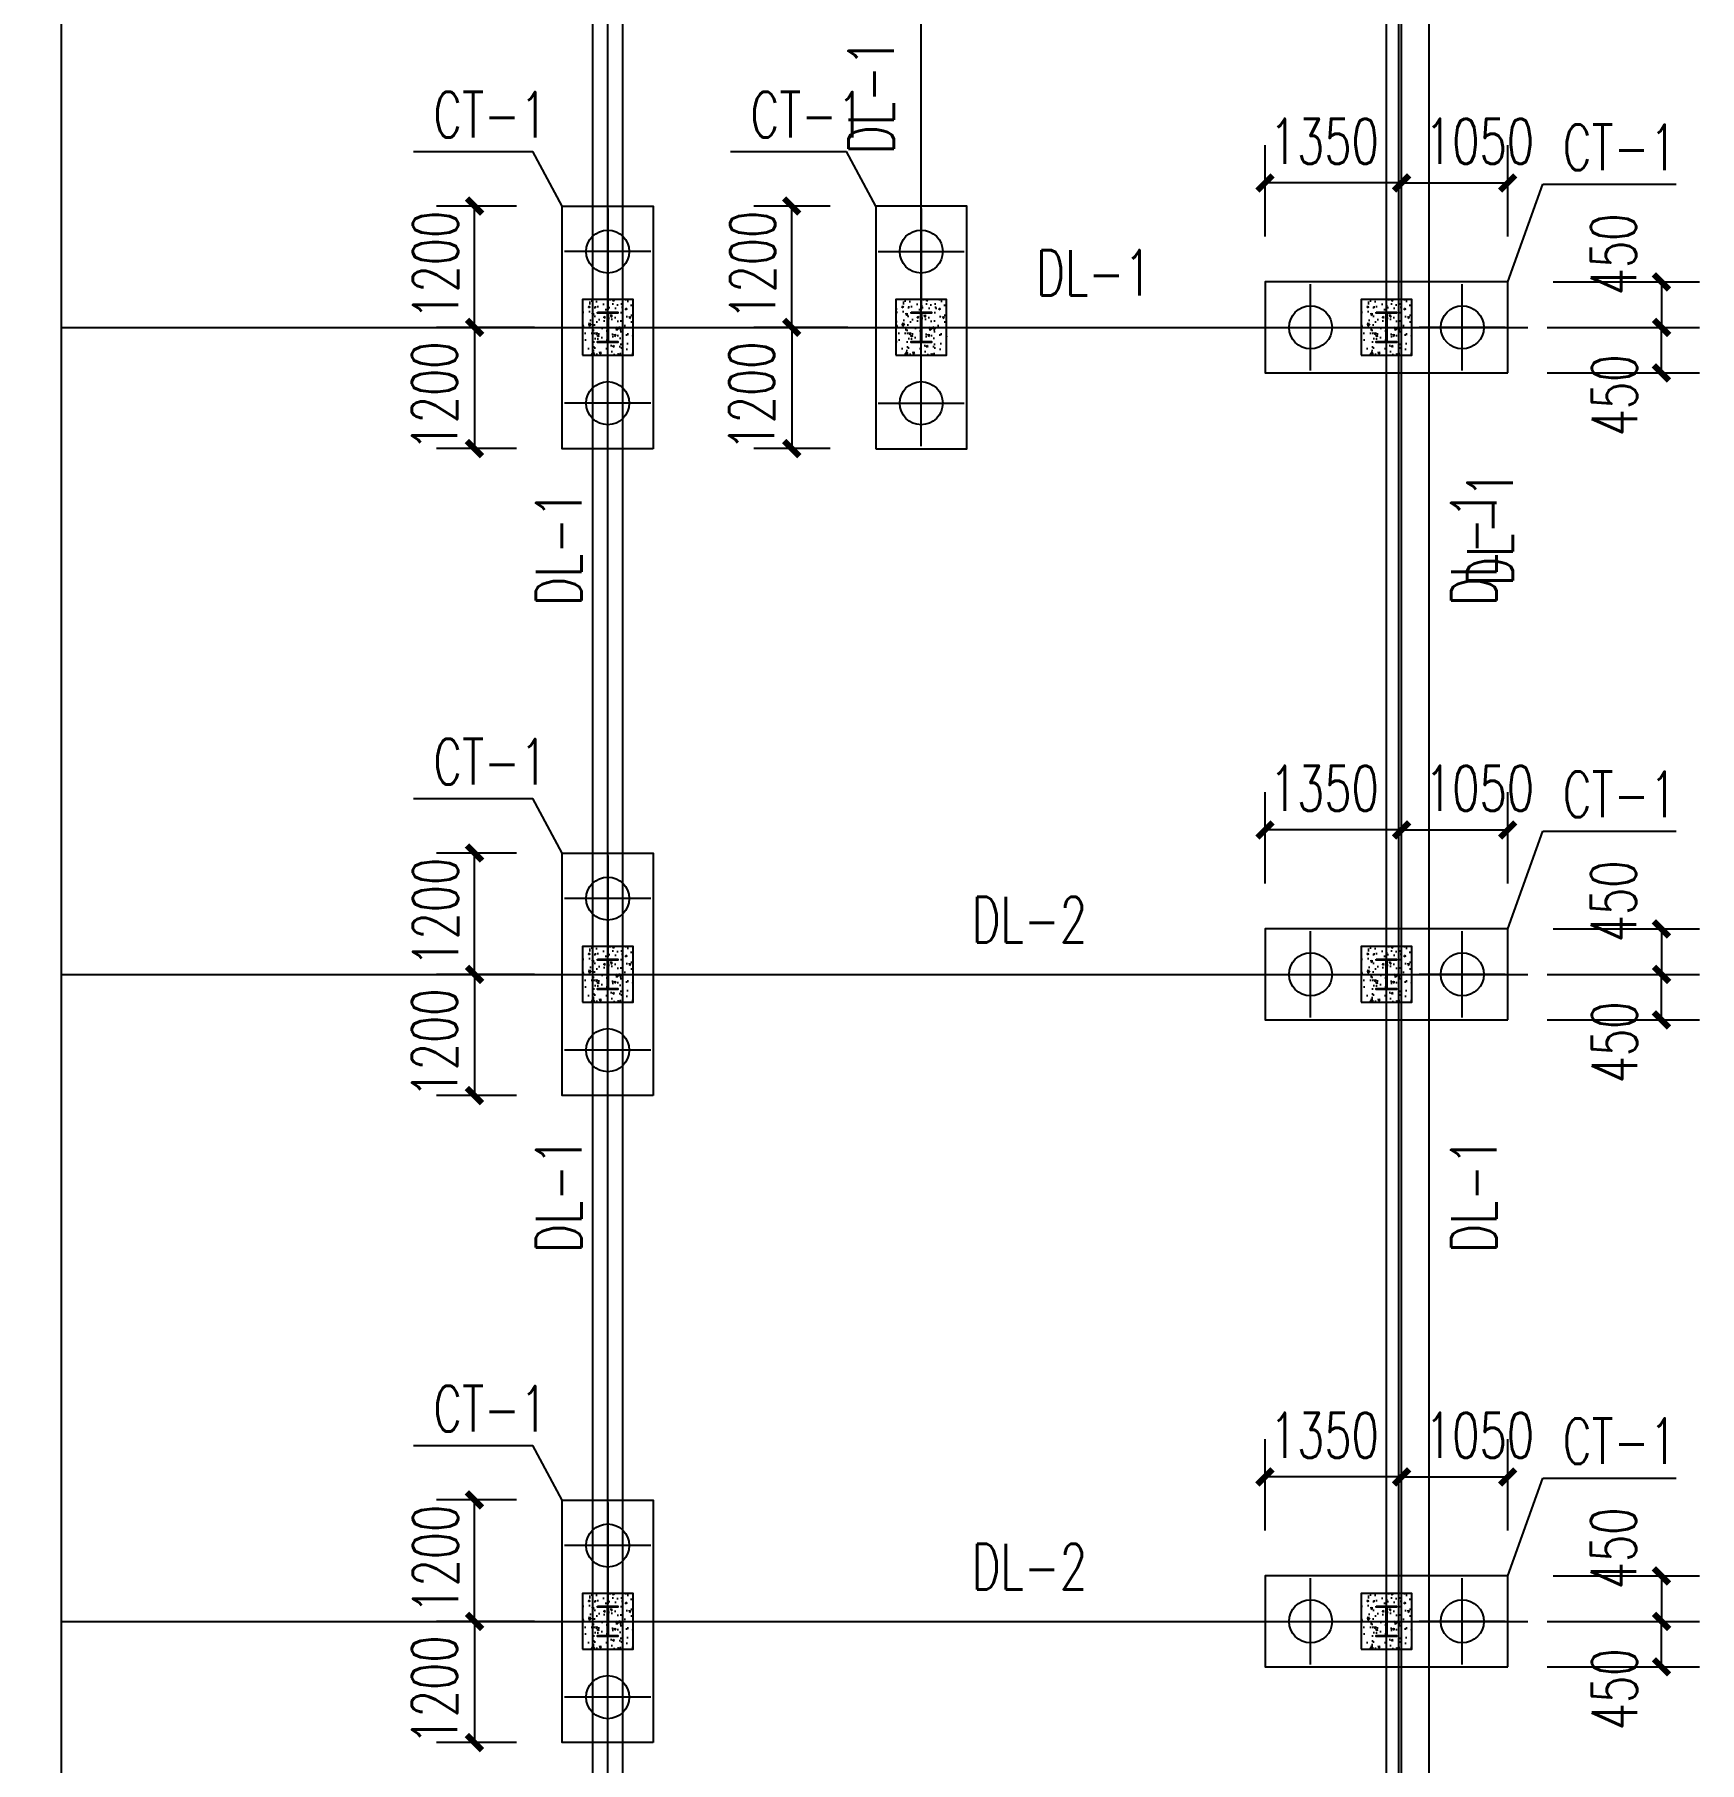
# Model space of a CAD drawing. Extents: x 180850 to 1399066, y 48356 to 327880.
# Drawn here: x 356857 to 373320, y 188798 to 205890 of the extents above; entities that cross this region are included whole.
import ezdxf

# ---------------------------------------------------------------- set-up
doc = ezdxf.new("R2010")
doc.units = 0
doc.header["$LTSCALE"] = 1000
for name, color, linetype in [('AXIS', 3, 'Continuous'), ('DIM_LEAD', 3, 'Continuous'), ('DOTE', 1, 'Continuous'), ('GZ', 50, 'Continuous'), ('PUB_HATCH', 8, 'Continuous'), ('YCX', 90, 'Continuous'), ('承台', 2, 'Continuous'), ('桩', 201, 'Continuous')]:
    doc.layers.add(name, color=color, linetype=linetype)
doc.styles.add('_TCH_DIM_T3', font='SIMPLEX', dxfattribs={"width": 0.705882, "bigfont": 'GBCBIG'})
doc.dimstyles.new('TCH_150_1', dxfattribs={"dimtxt": 446.25, "dimasz": 150, "dimexe": 375, "dimexo": 450, "dimgap": 189.375, "dimtad": 1, "dimdec": 0, "dimzin": 0, "dimdsep": 46, "dimtxsty": '_TCH_DIM_T3', "dimblk": 'ARCHTICK', "dimcen": 0.09, "dimclrd": 256, "dimclre": 256, "dimclrt": 7, "dimazin": 2, "dimtfac": 1, "dimtdec": 0, "dimtix": 1, "dimtmove": 2, "dimatfit": 3, "dimfxl": 1, "dimtolj": 1, "dimtzin": 0, "dimarcsym": 0})

# ---------------------------------------------------------------- blocks, each defined once
blk = doc.blocks.new('A$C0D6F3731')
at = {"layer": 'GZ'}
for points in [[(41550, 44700), (41750, 44700), (41750, 44690), (41657, 44690), (41653, 44685), (41653, 44415), (41657, 44410), (41750, 44410), (41750, 44400), (41550, 44400), (41550, 44410), (41643, 44410), (41647, 44415), (41647, 44685), (41643, 44690), (41550, 44690), (41550, 44700)], [(44650, 44700), (44850, 44700), (44850, 44690), (44757, 44690), (44753, 44685), (44753, 44415), (44757, 44410), (44850, 44410), (44850, 44400), (44650, 44400), (44650, 44410), (44743, 44410), (44747, 44415), (44747, 44685), (44743, 44690), (44650, 44690), (44650, 44700)], [(49250, 44700), (49450, 44700), (49450, 44690), (49357, 44690), (49353, 44685), (49353, 44415), (49357, 44410), (49450, 44410), (49450, 44400), (49250, 44400), (49250, 44410), (49343, 44410), (49347, 44415), (49347, 44685), (49343, 44690), (49250, 44690), (49250, 44700)], [(41550, 38300), (41750, 38300), (41750, 38290), (41657, 38290), (41653, 38285), (41653, 38015), (41657, 38010), (41750, 38010), (41750, 38000), (41550, 38000), (41550, 38010), (41643, 38010), (41647, 38015), (41647, 38285), (41643, 38290), (41550, 38290), (41550, 38300)], [(49250, 38300), (49450, 38300), (49450, 38290), (49357, 38290), (49353, 38285), (49353, 38015), (49357, 38010), (49450, 38010), (49450, 38000), (49250, 38000), (49250, 38010), (49343, 38010), (49347, 38015), (49347, 38285), (49343, 38290), (49250, 38290), (49250, 38300)], [(41550, 31900), (41750, 31900), (41750, 31890), (41657, 31890), (41653, 31885), (41653, 31615), (41657, 31610), (41750, 31610), (41750, 31600), (41550, 31600), (41550, 31610), (41643, 31610), (41647, 31615), (41647, 31885), (41643, 31890), (41550, 31890), (41550, 31900)], [(49250, 31900), (49450, 31900), (49450, 31890), (49357, 31890), (49353, 31885), (49353, 31615), (49357, 31610), (49450, 31610), (49450, 31600), (49250, 31600), (49250, 31610), (49343, 31610), (49347, 31615), (49347, 31885), (49343, 31890), (49250, 31890), (49250, 31900)]]:
    blk.add_lwpolyline(points, close=True, dxfattribs=at)
blk = doc.blocks.new('_ArchTick')
at = {"color": 0, "linetype": 'ByBlock', "const_width": 0.4}
blk.add_lwpolyline([(-0.5, -0.5), (0.5, 0.5)], dxfattribs=at)
blk = doc.blocks.new('*D1475')
at = {"layer": 'AXIS', "linetype": 'ByBlock', "lineweight": -2, "transparency": 16777216}
for p, q in [((371874, 190643), (373320, 190643)), ((372945, 190643), (372945, 190193)), ((371874, 190193), (373320, 190193))]:
    blk.add_line(p, q, dxfattribs=at)
at = {"layer": 'Defpoints', "color": 0, "linetype": 'ByBlock', "transparency": 16777216}
for p in [(371424, 190643), (371424, 190193), (372945, 190193)]:
    blk.add_point(p, dxfattribs=at)
at = {"layer": 'AXIS', "linetype": 'ByBlock', "lineweight": -2, "transparency": 16777216, "xscale": 150, "yscale": 150, "zscale": 150}
for p, rotation in [((372945, 190643), 90), ((372945, 190193), 270)]:
    blk.add_blockref('_ArchTick', p, dxfattribs=dict(at, rotation=rotation))
at = {"layer": 'AXIS', "color": 7, "linetype": 'ByBlock', "transparency": 16777216, "insert": (372470, 190915), "char_height": 446.2, "attachment_point": 5, "rotation": 90, "style": '_TCH_DIM_T3'}
blk.add_mtext('\\A1;450', dxfattribs=at)
blk = doc.blocks.new('*D1476')
at = {"layer": 'AXIS', "linetype": 'ByBlock', "lineweight": -2, "transparency": 16777216}
for p, q in [((370374, 191093), (370374, 191997)), ((371424, 191093), (371424, 191997)), ((370374, 191622), (371424, 191622))]:
    blk.add_line(p, q, dxfattribs=at)
at = {"layer": 'Defpoints', "color": 0, "linetype": 'ByBlock', "transparency": 16777216}
for p in [(371424, 191622), (370374, 190643), (371424, 190643)]:
    blk.add_point(p, dxfattribs=at)
at = {"layer": 'AXIS', "linetype": 'ByBlock', "lineweight": -2, "transparency": 16777216, "xscale": 150, "yscale": 150, "zscale": 150, "rotation": 180}
blk.add_blockref('_ArchTick', (370374, 191622), dxfattribs=at)
at = {"layer": 'AXIS', "linetype": 'ByBlock', "lineweight": -2, "transparency": 16777216, "xscale": 150, "yscale": 150, "zscale": 150}
blk.add_blockref('_ArchTick', (371424, 191622), dxfattribs=at)
at = {"layer": 'AXIS', "color": 7, "linetype": 'ByBlock', "transparency": 16777216, "insert": (371145, 192034), "char_height": 446.2, "attachment_point": 5, "style": '_TCH_DIM_T3'}
blk.add_mtext('\\A1;1050', dxfattribs=at)
blk = doc.blocks.new('*D1477')
at = {"layer": 'AXIS', "linetype": 'ByBlock', "lineweight": -2, "transparency": 16777216}
for p, q in [((369024, 191093), (369024, 191997)), ((370374, 191093), (370374, 191997)), ((370374, 191622), (369024, 191622))]:
    blk.add_line(p, q, dxfattribs=at)
at = {"layer": 'Defpoints', "color": 0, "linetype": 'ByBlock', "transparency": 16777216}
for p in [(369024, 191622), (369024, 190643), (370374, 190643)]:
    blk.add_point(p, dxfattribs=at)
at = {"layer": 'AXIS', "linetype": 'ByBlock', "lineweight": -2, "transparency": 16777216, "xscale": 150, "yscale": 150, "zscale": 150, "rotation": 180}
blk.add_blockref('_ArchTick', (369024, 191622), dxfattribs=at)
at = {"layer": 'AXIS', "linetype": 'ByBlock', "lineweight": -2, "transparency": 16777216, "xscale": 150, "yscale": 150, "zscale": 150}
blk.add_blockref('_ArchTick', (370374, 191622), dxfattribs=at)
at = {"layer": 'AXIS', "color": 7, "linetype": 'ByBlock', "transparency": 16777216, "insert": (369610, 192034), "char_height": 446.2, "attachment_point": 5, "style": '_TCH_DIM_T3'}
blk.add_mtext('\\A1;1350', dxfattribs=at)
blk = doc.blocks.new('*D1478')
at = {"layer": 'AXIS', "linetype": 'ByBlock', "lineweight": -2, "transparency": 16777216}
for p, q in [((371813, 190193), (373320, 190193)), ((372945, 189743), (372945, 190193)), ((371813, 189743), (373320, 189743))]:
    blk.add_line(p, q, dxfattribs=at)
at = {"layer": 'Defpoints', "color": 0, "linetype": 'ByBlock', "transparency": 16777216}
for p in [(371363, 190193), (372945, 190193), (371363, 189743)]:
    blk.add_point(p, dxfattribs=at)
at = {"layer": 'AXIS', "linetype": 'ByBlock', "lineweight": -2, "transparency": 16777216, "xscale": 150, "yscale": 150, "zscale": 150}
for p, rotation in [((372945, 190193), 90), ((372945, 189743), 270)]:
    blk.add_blockref('_ArchTick', p, dxfattribs=dict(at, rotation=rotation))
at = {"layer": 'AXIS', "color": 7, "linetype": 'ByBlock', "transparency": 16777216, "insert": (372480, 189520), "char_height": 446.2, "attachment_point": 5, "rotation": 90, "style": '_TCH_DIM_T3'}
blk.add_mtext('\\A1;450', dxfattribs=at)
blk = doc.blocks.new('*D1479')
at = {"layer": 'AXIS', "linetype": 'ByBlock', "lineweight": -2, "transparency": 16777216}
for p, q in [((361799, 190193), (360832, 190193)), ((361207, 190193), (361207, 188994)), ((361624, 188994), (360832, 188994))]:
    blk.add_line(p, q, dxfattribs=at)
at = {"layer": 'Defpoints', "color": 0, "linetype": 'ByBlock', "transparency": 16777216}
for p in [(362249, 190193), (361207, 188994), (362074, 188994)]:
    blk.add_point(p, dxfattribs=at)
at = {"layer": 'AXIS', "linetype": 'ByBlock', "lineweight": -2, "transparency": 16777216, "xscale": 150, "yscale": 150, "zscale": 150}
for p, rotation in [((361207, 190193), 90), ((361207, 188994), 270)]:
    blk.add_blockref('_ArchTick', p, dxfattribs=dict(at, rotation=rotation))
at = {"layer": 'AXIS', "color": 7, "linetype": 'ByBlock', "transparency": 16777216, "insert": (360811, 189514), "char_height": 446.2, "attachment_point": 5, "rotation": 90, "style": '_TCH_DIM_T3'}
blk.add_mtext('\\A1;1200', dxfattribs=at)
blk = doc.blocks.new('*D1480')
at = {"layer": 'AXIS', "linetype": 'ByBlock', "lineweight": -2, "transparency": 16777216}
for p, q in [((361624, 191394), (360832, 191394)), ((361207, 190193), (361207, 191394)), ((361799, 190193), (360832, 190193))]:
    blk.add_line(p, q, dxfattribs=at)
at = {"layer": 'Defpoints', "color": 0, "linetype": 'ByBlock', "transparency": 16777216}
for p in [(361207, 191394), (362074, 191394), (362249, 190193)]:
    blk.add_point(p, dxfattribs=at)
at = {"layer": 'AXIS', "linetype": 'ByBlock', "lineweight": -2, "transparency": 16777216, "xscale": 150, "yscale": 150, "zscale": 150}
for p, rotation in [((361207, 191394), 90), ((361207, 190193), 270)]:
    blk.add_blockref('_ArchTick', p, dxfattribs=dict(at, rotation=rotation))
at = {"layer": 'AXIS', "color": 7, "linetype": 'ByBlock', "transparency": 16777216, "insert": (360821, 190808), "char_height": 446.2, "attachment_point": 5, "rotation": 90, "style": '_TCH_DIM_T3'}
blk.add_mtext('\\A1;1200', dxfattribs=at)
blk = doc.blocks.new('*D1481')
at = {"layer": 'AXIS', "linetype": 'ByBlock', "lineweight": -2, "transparency": 16777216}
for p, q in [((371874, 197043), (373320, 197043)), ((372945, 197043), (372945, 196593)), ((371874, 196593), (373320, 196593))]:
    blk.add_line(p, q, dxfattribs=at)
at = {"layer": 'Defpoints', "color": 0, "linetype": 'ByBlock', "transparency": 16777216}
for p in [(371424, 197043), (371424, 196593), (372945, 196593)]:
    blk.add_point(p, dxfattribs=at)
at = {"layer": 'AXIS', "linetype": 'ByBlock', "lineweight": -2, "transparency": 16777216, "xscale": 150, "yscale": 150, "zscale": 150}
for p, rotation in [((372945, 197043), 90), ((372945, 196593), 270)]:
    blk.add_blockref('_ArchTick', p, dxfattribs=dict(at, rotation=rotation))
at = {"layer": 'AXIS', "color": 7, "linetype": 'ByBlock', "transparency": 16777216, "insert": (372470, 197315), "char_height": 446.2, "attachment_point": 5, "rotation": 90, "style": '_TCH_DIM_T3'}
blk.add_mtext('\\A1;450', dxfattribs=at)
blk = doc.blocks.new('*D1482')
at = {"layer": 'AXIS', "linetype": 'ByBlock', "lineweight": -2, "transparency": 16777216}
for p, q in [((370374, 197493), (370374, 198397)), ((371424, 197493), (371424, 198397)), ((370374, 198022), (371424, 198022))]:
    blk.add_line(p, q, dxfattribs=at)
at = {"layer": 'Defpoints', "color": 0, "linetype": 'ByBlock', "transparency": 16777216}
for p in [(371424, 198022), (370374, 197043), (371424, 197043)]:
    blk.add_point(p, dxfattribs=at)
at = {"layer": 'AXIS', "linetype": 'ByBlock', "lineweight": -2, "transparency": 16777216, "xscale": 150, "yscale": 150, "zscale": 150, "rotation": 180}
blk.add_blockref('_ArchTick', (370374, 198022), dxfattribs=at)
at = {"layer": 'AXIS', "linetype": 'ByBlock', "lineweight": -2, "transparency": 16777216, "xscale": 150, "yscale": 150, "zscale": 150}
blk.add_blockref('_ArchTick', (371424, 198022), dxfattribs=at)
at = {"layer": 'AXIS', "color": 7, "linetype": 'ByBlock', "transparency": 16777216, "insert": (371145, 198434), "char_height": 446.2, "attachment_point": 5, "style": '_TCH_DIM_T3'}
blk.add_mtext('\\A1;1050', dxfattribs=at)
blk = doc.blocks.new('*D1483')
at = {"layer": 'AXIS', "linetype": 'ByBlock', "lineweight": -2, "transparency": 16777216}
for p, q in [((369024, 197493), (369024, 198397)), ((370374, 197493), (370374, 198397)), ((370374, 198022), (369024, 198022))]:
    blk.add_line(p, q, dxfattribs=at)
at = {"layer": 'Defpoints', "color": 0, "linetype": 'ByBlock', "transparency": 16777216}
for p in [(369024, 198022), (369024, 197043), (370374, 197043)]:
    blk.add_point(p, dxfattribs=at)
at = {"layer": 'AXIS', "linetype": 'ByBlock', "lineweight": -2, "transparency": 16777216, "xscale": 150, "yscale": 150, "zscale": 150, "rotation": 180}
blk.add_blockref('_ArchTick', (369024, 198022), dxfattribs=at)
at = {"layer": 'AXIS', "linetype": 'ByBlock', "lineweight": -2, "transparency": 16777216, "xscale": 150, "yscale": 150, "zscale": 150}
blk.add_blockref('_ArchTick', (370374, 198022), dxfattribs=at)
at = {"layer": 'AXIS', "color": 7, "linetype": 'ByBlock', "transparency": 16777216, "insert": (369610, 198434), "char_height": 446.2, "attachment_point": 5, "style": '_TCH_DIM_T3'}
blk.add_mtext('\\A1;1350', dxfattribs=at)
blk = doc.blocks.new('*D1484')
at = {"layer": 'AXIS', "linetype": 'ByBlock', "lineweight": -2, "transparency": 16777216}
for p, q in [((371813, 196593), (373320, 196593)), ((372945, 196143), (372945, 196593)), ((371813, 196143), (373320, 196143))]:
    blk.add_line(p, q, dxfattribs=at)
at = {"layer": 'Defpoints', "color": 0, "linetype": 'ByBlock', "transparency": 16777216}
for p in [(371363, 196593), (372945, 196593), (371363, 196143)]:
    blk.add_point(p, dxfattribs=at)
at = {"layer": 'AXIS', "linetype": 'ByBlock', "lineweight": -2, "transparency": 16777216, "xscale": 150, "yscale": 150, "zscale": 150}
for p, rotation in [((372945, 196593), 90), ((372945, 196143), 270)]:
    blk.add_blockref('_ArchTick', p, dxfattribs=dict(at, rotation=rotation))
at = {"layer": 'AXIS', "color": 7, "linetype": 'ByBlock', "transparency": 16777216, "insert": (372480, 195920), "char_height": 446.2, "attachment_point": 5, "rotation": 90, "style": '_TCH_DIM_T3'}
blk.add_mtext('\\A1;450', dxfattribs=at)
blk = doc.blocks.new('*D1485')
at = {"layer": 'AXIS', "linetype": 'ByBlock', "lineweight": -2, "transparency": 16777216}
for p, q in [((361799, 196593), (360832, 196593)), ((361207, 196593), (361207, 195394)), ((361624, 195394), (360832, 195394))]:
    blk.add_line(p, q, dxfattribs=at)
at = {"layer": 'Defpoints', "color": 0, "linetype": 'ByBlock', "transparency": 16777216}
for p in [(362249, 196593), (361207, 195394), (362074, 195394)]:
    blk.add_point(p, dxfattribs=at)
at = {"layer": 'AXIS', "linetype": 'ByBlock', "lineweight": -2, "transparency": 16777216, "xscale": 150, "yscale": 150, "zscale": 150}
for p, rotation in [((361207, 196593), 90), ((361207, 195394), 270)]:
    blk.add_blockref('_ArchTick', p, dxfattribs=dict(at, rotation=rotation))
at = {"layer": 'AXIS', "color": 7, "linetype": 'ByBlock', "transparency": 16777216, "insert": (360811, 195914), "char_height": 446.2, "attachment_point": 5, "rotation": 90, "style": '_TCH_DIM_T3'}
blk.add_mtext('\\A1;1200', dxfattribs=at)
blk = doc.blocks.new('*D1486')
at = {"layer": 'AXIS', "linetype": 'ByBlock', "lineweight": -2, "transparency": 16777216}
for p, q in [((361624, 197794), (360832, 197794)), ((361207, 196593), (361207, 197794)), ((361799, 196593), (360832, 196593))]:
    blk.add_line(p, q, dxfattribs=at)
at = {"layer": 'Defpoints', "color": 0, "linetype": 'ByBlock', "transparency": 16777216}
for p in [(361207, 197794), (362074, 197794), (362249, 196593)]:
    blk.add_point(p, dxfattribs=at)
at = {"layer": 'AXIS', "linetype": 'ByBlock', "lineweight": -2, "transparency": 16777216, "xscale": 150, "yscale": 150, "zscale": 150}
for p, rotation in [((361207, 197794), 90), ((361207, 196593), 270)]:
    blk.add_blockref('_ArchTick', p, dxfattribs=dict(at, rotation=rotation))
at = {"layer": 'AXIS', "color": 7, "linetype": 'ByBlock', "transparency": 16777216, "insert": (360821, 197208), "char_height": 446.2, "attachment_point": 5, "rotation": 90, "style": '_TCH_DIM_T3'}
blk.add_mtext('\\A1;1200', dxfattribs=at)
blk = doc.blocks.new('*D1491')
at = {"layer": 'AXIS', "linetype": 'ByBlock', "lineweight": -2, "transparency": 16777216}
for p, q in [((371874, 203443), (373320, 203443)), ((372945, 203443), (372945, 202993)), ((371874, 202993), (373320, 202993))]:
    blk.add_line(p, q, dxfattribs=at)
at = {"layer": 'Defpoints', "color": 0, "linetype": 'ByBlock', "transparency": 16777216}
for p in [(371424, 203443), (371424, 202993), (372945, 202993)]:
    blk.add_point(p, dxfattribs=at)
at = {"layer": 'AXIS', "linetype": 'ByBlock', "lineweight": -2, "transparency": 16777216, "xscale": 150, "yscale": 150, "zscale": 150}
for p, rotation in [((372945, 203443), 90), ((372945, 202993), 270)]:
    blk.add_blockref('_ArchTick', p, dxfattribs=dict(at, rotation=rotation))
at = {"layer": 'AXIS', "color": 7, "linetype": 'ByBlock', "transparency": 16777216, "insert": (372470, 203715), "char_height": 446.2, "attachment_point": 5, "rotation": 90, "style": '_TCH_DIM_T3'}
blk.add_mtext('\\A1;450', dxfattribs=at)
blk = doc.blocks.new('*D1492')
at = {"layer": 'AXIS', "linetype": 'ByBlock', "lineweight": -2, "transparency": 16777216}
for p, q in [((370374, 203893), (370374, 204797)), ((371424, 203893), (371424, 204797)), ((370374, 204422), (371424, 204422))]:
    blk.add_line(p, q, dxfattribs=at)
at = {"layer": 'Defpoints', "color": 0, "linetype": 'ByBlock', "transparency": 16777216}
for p in [(371424, 204422), (370374, 203443), (371424, 203443)]:
    blk.add_point(p, dxfattribs=at)
at = {"layer": 'AXIS', "linetype": 'ByBlock', "lineweight": -2, "transparency": 16777216, "xscale": 150, "yscale": 150, "zscale": 150, "rotation": 180}
blk.add_blockref('_ArchTick', (370374, 204422), dxfattribs=at)
at = {"layer": 'AXIS', "linetype": 'ByBlock', "lineweight": -2, "transparency": 16777216, "xscale": 150, "yscale": 150, "zscale": 150}
blk.add_blockref('_ArchTick', (371424, 204422), dxfattribs=at)
at = {"layer": 'AXIS', "color": 7, "linetype": 'ByBlock', "transparency": 16777216, "insert": (371145, 204834), "char_height": 446.2, "attachment_point": 5, "style": '_TCH_DIM_T3'}
blk.add_mtext('\\A1;1050', dxfattribs=at)
blk = doc.blocks.new('*D1493')
at = {"layer": 'AXIS', "linetype": 'ByBlock', "lineweight": -2, "transparency": 16777216}
for p, q in [((369024, 203893), (369024, 204797)), ((370374, 203893), (370374, 204797)), ((370374, 204422), (369024, 204422))]:
    blk.add_line(p, q, dxfattribs=at)
at = {"layer": 'Defpoints', "color": 0, "linetype": 'ByBlock', "transparency": 16777216}
for p in [(369024, 204422), (369024, 203443), (370374, 203443)]:
    blk.add_point(p, dxfattribs=at)
at = {"layer": 'AXIS', "linetype": 'ByBlock', "lineweight": -2, "transparency": 16777216, "xscale": 150, "yscale": 150, "zscale": 150, "rotation": 180}
blk.add_blockref('_ArchTick', (369024, 204422), dxfattribs=at)
at = {"layer": 'AXIS', "linetype": 'ByBlock', "lineweight": -2, "transparency": 16777216, "xscale": 150, "yscale": 150, "zscale": 150}
blk.add_blockref('_ArchTick', (370374, 204422), dxfattribs=at)
at = {"layer": 'AXIS', "color": 7, "linetype": 'ByBlock', "transparency": 16777216, "insert": (369610, 204834), "char_height": 446.2, "attachment_point": 5, "style": '_TCH_DIM_T3'}
blk.add_mtext('\\A1;1350', dxfattribs=at)
blk = doc.blocks.new('*D1494')
at = {"layer": 'AXIS', "linetype": 'ByBlock', "lineweight": -2, "transparency": 16777216}
for p, q in [((371813, 202993), (373320, 202993)), ((372945, 202543), (372945, 202993)), ((371813, 202543), (373320, 202543))]:
    blk.add_line(p, q, dxfattribs=at)
at = {"layer": 'Defpoints', "color": 0, "linetype": 'ByBlock', "transparency": 16777216}
for p in [(371363, 202993), (372945, 202993), (371363, 202543)]:
    blk.add_point(p, dxfattribs=at)
at = {"layer": 'AXIS', "linetype": 'ByBlock', "lineweight": -2, "transparency": 16777216, "xscale": 150, "yscale": 150, "zscale": 150}
for p, rotation in [((372945, 202993), 90), ((372945, 202543), 270)]:
    blk.add_blockref('_ArchTick', p, dxfattribs=dict(at, rotation=rotation))
at = {"layer": 'AXIS', "color": 7, "linetype": 'ByBlock', "transparency": 16777216, "insert": (372480, 202320), "char_height": 446.2, "attachment_point": 5, "rotation": 90, "style": '_TCH_DIM_T3'}
blk.add_mtext('\\A1;450', dxfattribs=at)
blk = doc.blocks.new('*D1487')
at = {"layer": 'AXIS', "linetype": 'ByBlock', "lineweight": -2, "transparency": 16777216}
for p, q in [((361799, 202993), (360832, 202993)), ((361207, 202993), (361207, 201794)), ((361624, 201794), (360832, 201794))]:
    blk.add_line(p, q, dxfattribs=at)
at = {"layer": 'Defpoints', "color": 0, "linetype": 'ByBlock', "transparency": 16777216}
for p in [(362249, 202993), (361207, 201794), (362074, 201794)]:
    blk.add_point(p, dxfattribs=at)
at = {"layer": 'AXIS', "linetype": 'ByBlock', "lineweight": -2, "transparency": 16777216, "xscale": 150, "yscale": 150, "zscale": 150}
for p, rotation in [((361207, 202993), 90), ((361207, 201794), 270)]:
    blk.add_blockref('_ArchTick', p, dxfattribs=dict(at, rotation=rotation))
at = {"layer": 'AXIS', "color": 7, "linetype": 'ByBlock', "transparency": 16777216, "insert": (360811, 202314), "char_height": 446.2, "attachment_point": 5, "rotation": 90, "style": '_TCH_DIM_T3'}
blk.add_mtext('\\A1;1200', dxfattribs=at)
blk = doc.blocks.new('*D1488')
at = {"layer": 'AXIS', "linetype": 'ByBlock', "lineweight": -2, "transparency": 16777216}
for p, q in [((361624, 204194), (360832, 204194)), ((361207, 202993), (361207, 204194)), ((361799, 202993), (360832, 202993))]:
    blk.add_line(p, q, dxfattribs=at)
at = {"layer": 'Defpoints', "color": 0, "linetype": 'ByBlock', "transparency": 16777216}
for p in [(361207, 204194), (362074, 204194), (362249, 202993)]:
    blk.add_point(p, dxfattribs=at)
at = {"layer": 'AXIS', "linetype": 'ByBlock', "lineweight": -2, "transparency": 16777216, "xscale": 150, "yscale": 150, "zscale": 150}
for p, rotation in [((361207, 204194), 90), ((361207, 202993), 270)]:
    blk.add_blockref('_ArchTick', p, dxfattribs=dict(at, rotation=rotation))
at = {"layer": 'AXIS', "color": 7, "linetype": 'ByBlock', "transparency": 16777216, "insert": (360821, 203608), "char_height": 446.2, "attachment_point": 5, "rotation": 90, "style": '_TCH_DIM_T3'}
blk.add_mtext('\\A1;1200', dxfattribs=at)
blk = doc.blocks.new('*D1489')
at = {"layer": 'AXIS', "linetype": 'ByBlock', "lineweight": -2, "transparency": 16777216}
for p, q in [((364900, 202993), (363969, 202993)), ((364344, 202993), (364344, 201794)), ((364725, 201794), (363969, 201794))]:
    blk.add_line(p, q, dxfattribs=at)
at = {"layer": 'Defpoints', "color": 0, "linetype": 'ByBlock', "transparency": 16777216}
for p in [(365350, 202993), (364344, 201794), (365175, 201794)]:
    blk.add_point(p, dxfattribs=at)
at = {"layer": 'AXIS', "linetype": 'ByBlock', "lineweight": -2, "transparency": 16777216, "xscale": 150, "yscale": 150, "zscale": 150}
for p, rotation in [((364344, 202993), 90), ((364344, 201794), 270)]:
    blk.add_blockref('_ArchTick', p, dxfattribs=dict(at, rotation=rotation))
at = {"layer": 'AXIS', "color": 7, "linetype": 'ByBlock', "transparency": 16777216, "insert": (363948, 202314), "char_height": 446.2, "attachment_point": 5, "rotation": 90, "style": '_TCH_DIM_T3'}
blk.add_mtext('\\A1;1200', dxfattribs=at)
blk = doc.blocks.new('*D1490')
at = {"layer": 'AXIS', "linetype": 'ByBlock', "lineweight": -2, "transparency": 16777216}
for p, q in [((364725, 204194), (363969, 204194)), ((364344, 202993), (364344, 204194)), ((364900, 202993), (363969, 202993))]:
    blk.add_line(p, q, dxfattribs=at)
at = {"layer": 'Defpoints', "color": 0, "linetype": 'ByBlock', "transparency": 16777216}
for p in [(364344, 204194), (365175, 204194), (365350, 202993)]:
    blk.add_point(p, dxfattribs=at)
at = {"layer": 'AXIS', "linetype": 'ByBlock', "lineweight": -2, "transparency": 16777216, "xscale": 150, "yscale": 150, "zscale": 150}
for p, rotation in [((364344, 204194), 90), ((364344, 202993), 270)]:
    blk.add_blockref('_ArchTick', p, dxfattribs=dict(at, rotation=rotation))
at = {"layer": 'AXIS', "color": 7, "linetype": 'ByBlock', "transparency": 16777216, "insert": (363958, 203608), "char_height": 446.2, "attachment_point": 5, "rotation": 90, "style": '_TCH_DIM_T3'}
blk.add_mtext('\\A1;1200', dxfattribs=at)

msp = doc.modelspace()

# ---------------------------------------------------------------- hatches: boundary and pattern name
at = {"layer": 'PUB_HATCH', "linetype": 'ByBlock', "ltscale": 0.1}
h = msp.add_hatch(dxfattribs=at)
h.set_pattern_fill('AR-CONC', color=8, scale=100, angle=180)
h.set_pattern_definition([(230, (2303603.8, 928982.19), (-182.184669, 15.939086), [19.05, -209.55]), (175, (2303603.8, 928982.2), (35.242826, -191.056643), [15.24, -167.64]), (280.451, (2303588.62, 928983.52), (-146.942502, -175.116688), [16.19, -178.09]), (226.1842, (2303603.8, 928931.4), (-271.07904, 42.042328), [28.575, -314.325]), (276.6356, (2303581.22, 928934.9), (-237.404234, -247.425556), [24.285, -267.135]), (171.184, (2303603.8, 928931.4), (-237.404606, -247.425118), [22.86, -251.46]), (201, (2303578.4, 928944.09), (-151.61488, 102.265519), [19.05, -209.55]), (146, (2303578.4, 928944.1), (-61.802028, -184.187966), [15.24, -167.64]), (251.4514, (2303565.77, 928952.61), (-213.416491, -81.922858), [16.19, -178.09]), (217.5, (2303603.806, 928982.19), (-3.0886033, -84.5550389), [0, -165.608, 0, -170.18, 0, -168.275]), (187.5, (2303603.81, 928982.19), (-66.8196625, -100.180575), [0, -97.028, 0, -161.798, 0, -64.135]), (147.5, (2303660.45, 928982.19), (-135.5905952, 5.728744), [0, -63.5, 0, -198.12, 0, -262.89]), (137.5, (2303685.85, 928982.19), (-148.1291814, -25.426491), [0, -82.55, 0, -131.572, 0, -186.69])])
h.paths.add_polyline_path([(362274.63, 203268.47), (362774.63, 203268.47), (362774.63, 202718.47), (362274.63, 202718.47)])
h = msp.add_hatch(dxfattribs=at)
h.set_pattern_fill('AR-CONC', color=8, scale=100, angle=180)
h.set_pattern_definition([(230, (2306703.8, 928982.19), (-182.184669, 15.939086), [19.05, -209.55]), (175, (2306703.8, 928982.2), (35.242826, -191.056643), [15.24, -167.64]), (280.451, (2306688.62, 928983.52), (-146.942502, -175.116688), [16.19, -178.09]), (226.1842, (2306703.8, 928931.4), (-271.07904, 42.042328), [28.575, -314.325]), (276.6356, (2306681.22, 928934.9), (-237.404234, -247.425556), [24.285, -267.135]), (171.184, (2306703.8, 928931.4), (-237.404606, -247.425118), [22.86, -251.46]), (201, (2306678.4, 928944.09), (-151.61488, 102.265519), [19.05, -209.55]), (146, (2306678.4, 928944.1), (-61.802028, -184.187966), [15.24, -167.64]), (251.4514, (2306665.77, 928952.61), (-213.416491, -81.922858), [16.19, -178.09]), (217.5, (2306703.806, 928982.19), (-3.0886033, -84.5550389), [0, -165.608, 0, -170.18, 0, -168.275]), (187.5, (2306703.81, 928982.19), (-66.8196625, -100.180575), [0, -97.028, 0, -161.798, 0, -64.135]), (147.5, (2306760.45, 928982.19), (-135.5905952, 5.728744), [0, -63.5, 0, -198.12, 0, -262.89]), (137.5, (2306785.85, 928982.19), (-148.1291814, -25.426491), [0, -82.55, 0, -131.572, 0, -186.69])])
h.paths.add_polyline_path([(365374.63, 203268.47), (365874.63, 203268.47), (365874.63, 202718.47), (365374.63, 202718.47)])
h = msp.add_hatch(dxfattribs=at)
h.set_pattern_fill('AR-CONC', color=8, scale=100, angle=180)
h.set_pattern_definition([(230, (2311303.68, 928982.19), (-182.184669, 15.939086), [19.05, -209.55]), (175, (2311303.68, 928982.2), (35.242826, -191.056643), [15.24, -167.64]), (280.451, (2311288.5, 928983.52), (-146.942502, -175.116688), [16.19, -178.09]), (226.1842, (2311303.68, 928931.4), (-271.07904, 42.042328), [28.575, -314.325]), (276.6356, (2311281.1, 928934.9), (-237.404234, -247.425556), [24.285, -267.135]), (171.184, (2311303.68, 928931.4), (-237.404606, -247.425118), [22.86, -251.46]), (201, (2311278.28, 928944.09), (-151.61488, 102.265519), [19.05, -209.55]), (146, (2311278.28, 928944.1), (-61.802028, -184.187966), [15.24, -167.64]), (251.4514, (2311265.64, 928952.61), (-213.416491, -81.922858), [16.19, -178.09]), (217.5, (2311303.68, 928982.19), (-3.0886033, -84.5550389), [0, -165.608, 0, -170.18, 0, -168.275]), (187.5, (2311303.68, 928982.19), (-66.8196625, -100.180575), [0, -97.028, 0, -161.798, 0, -64.135]), (147.5, (2311360.32, 928982.19), (-135.5905952, 5.728744), [0, -63.5, 0, -198.12, 0, -262.89]), (137.5, (2311385.72, 928982.19), (-148.1291814, -25.426491), [0, -82.55, 0, -131.572, 0, -186.69])])
h.paths.add_polyline_path([(369974.5, 203268.47), (370474.5, 203268.47), (370474.5, 202718.47), (369974.5, 202718.47)])
h = msp.add_hatch(dxfattribs=at)
h.set_pattern_fill('AR-CONC', color=8, scale=100, angle=180)
h.set_pattern_definition([(230, (2303603.8, 922582.19), (-182.184669, 15.939086), [19.05, -209.55]), (175, (2303603.8, 922582.2), (35.242826, -191.056643), [15.24, -167.64]), (280.451, (2303588.62, 922583.52), (-146.942502, -175.116688), [16.19, -178.09]), (226.1842, (2303603.8, 922531.4), (-271.07904, 42.042328), [28.575, -314.325]), (276.6356, (2303581.22, 922534.9), (-237.404234, -247.425556), [24.285, -267.135]), (171.184, (2303603.8, 922531.4), (-237.404606, -247.425118), [22.86, -251.46]), (201, (2303578.4, 922544.09), (-151.61488, 102.265519), [19.05, -209.55]), (146, (2303578.4, 922544.1), (-61.802028, -184.187966), [15.24, -167.64]), (251.4514, (2303565.77, 922552.61), (-213.416491, -81.922858), [16.19, -178.09]), (217.5, (2303603.806, 922582.19), (-3.0886033, -84.5550389), [0, -165.608, 0, -170.18, 0, -168.275]), (187.5, (2303603.81, 922582.19), (-66.8196625, -100.180575), [0, -97.028, 0, -161.798, 0, -64.135]), (147.5, (2303660.45, 922582.19), (-135.5905952, 5.728744), [0, -63.5, 0, -198.12, 0, -262.89]), (137.5, (2303685.85, 922582.19), (-148.1291814, -25.426491), [0, -82.55, 0, -131.572, 0, -186.69])])
h.paths.add_polyline_path([(362274.63, 196868.47), (362774.63, 196868.47), (362774.63, 196318.47), (362274.63, 196318.47)])
h = msp.add_hatch(dxfattribs=at)
h.set_pattern_fill('AR-CONC', color=8, scale=100, angle=180)
h.set_pattern_definition([(230, (2311303.68, 922582.19), (-182.184669, 15.939086), [19.05, -209.55]), (175, (2311303.68, 922582.2), (35.242826, -191.056643), [15.24, -167.64]), (280.451, (2311288.5, 922583.52), (-146.942502, -175.116688), [16.19, -178.09]), (226.1842, (2311303.68, 922531.4), (-271.07904, 42.042328), [28.575, -314.325]), (276.6356, (2311281.1, 922534.9), (-237.404234, -247.425556), [24.285, -267.135]), (171.184, (2311303.68, 922531.4), (-237.404606, -247.425118), [22.86, -251.46]), (201, (2311278.28, 922544.09), (-151.61488, 102.265519), [19.05, -209.55]), (146, (2311278.28, 922544.1), (-61.802028, -184.187966), [15.24, -167.64]), (251.4514, (2311265.64, 922552.61), (-213.416491, -81.922858), [16.19, -178.09]), (217.5, (2311303.68, 922582.19), (-3.0886033, -84.5550389), [0, -165.608, 0, -170.18, 0, -168.275]), (187.5, (2311303.68, 922582.19), (-66.8196625, -100.180575), [0, -97.028, 0, -161.798, 0, -64.135]), (147.5, (2311360.32, 922582.19), (-135.5905952, 5.728744), [0, -63.5, 0, -198.12, 0, -262.89]), (137.5, (2311385.72, 922582.19), (-148.1291814, -25.426491), [0, -82.55, 0, -131.572, 0, -186.69])])
h.paths.add_polyline_path([(369974.5, 196868.47), (370474.5, 196868.47), (370474.5, 196318.47), (369974.5, 196318.47)])
h = msp.add_hatch(dxfattribs=at)
h.set_pattern_fill('AR-CONC', color=8, scale=100, angle=180)
h.set_pattern_definition([(230, (2303603.8, 916182.19), (-182.184669, 15.939086), [19.05, -209.55]), (175, (2303603.8, 916182.2), (35.242826, -191.056643), [15.24, -167.64]), (280.451, (2303588.62, 916183.52), (-146.942502, -175.116688), [16.19, -178.09]), (226.1842, (2303603.8, 916131.4), (-271.07904, 42.042328), [28.575, -314.325]), (276.6356, (2303581.22, 916134.9), (-237.404234, -247.425556), [24.285, -267.135]), (171.184, (2303603.8, 916131.4), (-237.404606, -247.425118), [22.86, -251.46]), (201, (2303578.4, 916144.09), (-151.61488, 102.265519), [19.05, -209.55]), (146, (2303578.4, 916144.1), (-61.802028, -184.187966), [15.24, -167.64]), (251.4514, (2303565.77, 916152.61), (-213.416491, -81.922858), [16.19, -178.09]), (217.5, (2303603.806, 916182.19), (-3.0886033, -84.5550389), [0, -165.608, 0, -170.18, 0, -168.275]), (187.5, (2303603.81, 916182.19), (-66.8196625, -100.180575), [0, -97.028, 0, -161.798, 0, -64.135]), (147.5, (2303660.45, 916182.19), (-135.5905952, 5.728744), [0, -63.5, 0, -198.12, 0, -262.89]), (137.5, (2303685.85, 916182.19), (-148.1291814, -25.426491), [0, -82.55, 0, -131.572, 0, -186.69])])
h.paths.add_polyline_path([(362274.63, 190468.47), (362774.63, 190468.47), (362774.63, 189918.47), (362274.63, 189918.47)])
h = msp.add_hatch(dxfattribs=at)
h.set_pattern_fill('AR-CONC', color=8, scale=100, angle=180)
h.set_pattern_definition([(230, (2311303.68, 916182.19), (-182.184669, 15.939086), [19.05, -209.55]), (175, (2311303.68, 916182.2), (35.242826, -191.056643), [15.24, -167.64]), (280.451, (2311288.5, 916183.52), (-146.942502, -175.116688), [16.19, -178.09]), (226.1842, (2311303.68, 916131.4), (-271.07904, 42.042328), [28.575, -314.325]), (276.6356, (2311281.1, 916134.9), (-237.404234, -247.425556), [24.285, -267.135]), (171.184, (2311303.68, 916131.4), (-237.404606, -247.425118), [22.86, -251.46]), (201, (2311278.28, 916144.09), (-151.61488, 102.265519), [19.05, -209.55]), (146, (2311278.28, 916144.1), (-61.802028, -184.187966), [15.24, -167.64]), (251.4514, (2311265.64, 916152.61), (-213.416491, -81.922858), [16.19, -178.09]), (217.5, (2311303.68, 916182.19), (-3.0886033, -84.5550389), [0, -165.608, 0, -170.18, 0, -168.275]), (187.5, (2311303.68, 916182.19), (-66.8196625, -100.180575), [0, -97.028, 0, -161.798, 0, -64.135]), (147.5, (2311360.32, 916182.19), (-135.5905952, 5.728744), [0, -63.5, 0, -198.12, 0, -262.89]), (137.5, (2311385.72, 916182.19), (-148.1291814, -25.426491), [0, -82.55, 0, -131.572, 0, -186.69])])
h.paths.add_polyline_path([(369974.5, 190468.47), (370474.5, 190468.47), (370474.5, 189918.47), (369974.5, 189918.47)])

# ---------------------------------------------------------------- linework, layer by layer
for points in [[(320604.5, 209413.5), (370644.5, 209413.5), (370644.5, 158173.5), (320604.5, 158173.5)], [(320904.5, 209113.5), (370344.5, 209113.5), (370344.5, 158473.5), (320904.5, 158473.5)], [(362374.5, 159093.3), (362674.5, 159093.3), (362674.5, 209113.5), (362374.5, 209113.5)], [(326322, 206052.5), (357120.5, 206052.5), (357120.5, 188201), (326322, 188201)], [(362274.63, 202718.47), (362774.63, 202718.47), (362774.63, 203268.47), (362274.63, 203268.47)], [(365374.63, 202718.47), (365874.63, 202718.47), (365874.63, 203268.47), (365374.63, 203268.47)], [(369974.5, 202718.47), (370474.5, 202718.47), (370474.5, 203268.47), (369974.5, 203268.47)], [(362274.63, 196318.47), (362774.63, 196318.47), (362774.63, 196868.47), (362274.63, 196868.47)], [(369974.5, 196318.47), (370474.5, 196318.47), (370474.5, 196868.47), (369974.5, 196868.47)], [(362274.63, 189918.47), (362774.63, 189918.47), (362774.63, 190468.47), (362274.63, 190468.47)], [(369974.5, 189918.47), (370474.5, 189918.47), (370474.5, 190468.47), (369974.5, 190468.47)]]:
    msp.add_lwpolyline(points, close=True)
at = {"layer": 'DIM_LEAD'}
for p, q in [((360603.01, 204732.77), (361784.35, 204732.77)), ((362074.47, 204193.63), (361784.35, 204732.77)), ((363739.84, 204732.77), (364884.4, 204732.77)), ((365174.52, 204193.63), (364884.4, 204732.77)), ((371424.37, 203443.5), (371772.4, 204410.17)), ((371772.4, 204410.17), (373088.64, 204410.17)), ((360603.01, 198332.77), (361784.35, 198332.77)), ((362074.47, 197793.63), (361784.35, 198332.77)), ((371424.37, 197043.5), (371772.4, 198010.17)), ((371772.4, 198010.17), (373088.64, 198010.17)), ((360603.01, 191932.77), (361784.35, 191932.77)), ((362074.47, 191393.63), (361784.35, 191932.77)), ((371424.37, 190643.5), (371772.4, 191610.17)), ((371772.4, 191610.17), (373088.64, 191610.17))]:
    msp.add_line(p, q, dxfattribs=at)
at = {"layer": 'DOTE'}
for p, q in [((362524.5, 157193.5), (362524.5, 210393.5)), ((370224.5, 157193.5), (370224.5, 210393.5)), ((370374.5, 157193.5), (370374.5, 210393.5)), ((365624.5, 202569.43), (365624.5, 209143.5)), ((357120.5, 202993.5), (371624.5, 202993.5)), ((357120.5, 196593.5), (371624.5, 196593.5)), ((357120.5, 190193.5), (371624.5, 190193.5))]:
    msp.add_line(p, q, dxfattribs=at)
at = {"layer": '承台'}
for points in [[(362974.47, 201793.63), (362074.47, 201793.63), (362074.47, 204193.63), (362974.47, 204193.63)], [(365174.52, 201793.63), (366074.52, 201793.63), (366074.52, 204193.63), (365174.52, 204193.63)], [(371424.37, 202543.5), (371424.37, 203443.5), (369024.37, 203443.5), (369024.37, 202543.5)], [(362974.47, 195393.63), (362074.47, 195393.63), (362074.47, 197793.63), (362974.47, 197793.63)], [(371424.37, 196143.5), (371424.37, 197043.5), (369024.37, 197043.5), (369024.37, 196143.5)], [(362974.47, 188993.63), (362074.47, 188993.63), (362074.47, 191393.63), (362974.47, 191393.63)], [(371424.37, 189743.5), (371424.37, 190643.5), (369024.37, 190643.5), (369024.37, 189743.5)]]:
    msp.add_lwpolyline(points, close=True, dxfattribs=at)
at = {"layer": '桩'}
for p, q in [((362524.5, 204169.63), (362524.5, 203167.63)), ((365624.5, 204169.63), (365624.5, 203167.63)), ((362950.5, 203743.63), (362098.5, 203743.63)), ((365198.5, 203743.63), (366050.5, 203743.63)), ((369474.37, 202567.47), (369474.37, 203419.47)), ((370974.37, 202567.47), (370974.37, 203419.47)), ((369048.37, 202993.47), (370050.37, 202993.47)), ((371400.37, 202993.47), (370548.37, 202993.47)), ((362524.5, 201817.63), (362524.5, 202669.63)), ((365624.5, 201817.63), (365624.5, 202669.63)), ((362950.5, 202243.63), (362098.5, 202243.63)), ((365198.5, 202243.63), (366050.5, 202243.63)), ((362524.5, 197769.63), (362524.5, 196767.63)), ((362950.5, 197343.63), (362098.5, 197343.63)), ((369474.37, 196167.47), (369474.37, 197019.47)), ((370974.37, 196167.47), (370974.37, 197019.47)), ((369048.37, 196593.47), (370050.37, 196593.47)), ((371400.37, 196593.47), (370548.37, 196593.47)), ((362524.5, 195417.63), (362524.5, 196269.63)), ((362950.5, 195843.63), (362098.5, 195843.63)), ((362524.5, 191369.63), (362524.5, 190367.63)), ((362950.5, 190943.63), (362098.5, 190943.63)), ((369474.37, 189767.47), (369474.37, 190619.47)), ((370974.37, 189767.47), (370974.37, 190619.47)), ((369048.37, 190193.47), (370050.37, 190193.47)), ((371400.37, 190193.47), (370548.37, 190193.47)), ((362524.5, 189017.63), (362524.5, 189869.63)), ((362950.5, 189443.63), (362098.5, 189443.63))]:
    msp.add_line(p, q, dxfattribs=at)
for centre in [(362524.5, 203743.63), (365624.5, 203743.63), (369474.37, 202993.47), (370974.37, 202993.47), (362524.5, 202243.63), (365624.5, 202243.63), (362524.5, 197343.63), (369474.37, 196593.47), (370974.37, 196593.47), (362524.5, 195843.63), (362524.5, 190943.63), (369474.37, 190193.47), (370974.37, 190193.47), (362524.5, 189443.63)]:
    msp.add_circle(centre, 213, dxfattribs=at)

# ---------------------------------------------------------------- block references
msp.add_blockref('A$C0D6F3731', (320874.5, 158443.5))

# ---------------------------------------------------------------- texts
at = {"layer": 'YCX', "style": '_TCH_DIM_T3', "width": 0.705882}
for p in [(360798.77, 204872.75), (363935.61, 204872.75), (371968.17, 204550.16), (360798.77, 198472.75), (371968.17, 198150.16), (360798.77, 192072.75), (371968.17, 191750.16)]:
    msp.add_text('CT-1', height=450, dxfattribs=at).set_placement(p)
at = {"layer": '承台', "color": 6, "style": '_TCH_DIM_T3', "width": 0.705882}
for p in [(365355.04, 204706.8), (371474.69, 200436.21), (362264.54, 200236.5), (371314.04, 200236.5), (362264.54, 193836.5), (371314.04, 193836.5)]:
    msp.add_text('DL-1', height=450, rotation=90, dxfattribs=at).set_placement(p)
for s, p in [('DL-1', (366760.77, 203308.94)), ('DL-2', (366122.27, 196908.94)), ('DL-2', (366122.27, 190508.94))]:
    msp.add_text(s, height=450, dxfattribs=at).set_placement(p)

# ---------------------------------------------------------------- dimensions: what is measured, and where the dimension line sits
at = {"layer": 'AXIS', "linetype": 'ByBlock'}
for base, p1, p2, angle, picture, middle in [((369024.37, 204421.55), (370374.5, 203443.5), (369024.37, 203443.5), 180, '*D1493', (369609.62, 204834.05)), ((371424.37, 204421.55), (370374.5, 203443.5), (371424.37, 203443.5), 180, '*D1492', (371144.58, 204834.05)), ((361207.09, 204193.63), (362249.5, 202993.5), (362074.47, 204193.63), 90, '*D1488', (360820.82, 203608.38)), ((364343.93, 204193.63), (365349.55, 202993.5), (365174.52, 204193.63), 90, '*D1490', (363957.66, 203608.38)), ((372944.85, 202993.47), (371424.37, 203443.5), (371424.37, 202993.47), 90, '*D1491', (372470.45, 203715.23)), ((361207.09, 201793.63), (362249.5, 202993.5), (362074.47, 201793.63), 90, '*D1487', (360811.44, 202314.26)), ((364343.93, 201793.63), (365349.55, 202993.5), (365174.52, 201793.63), 90, '*D1489', (363948.28, 202314.26)), ((372944.85, 202993.5), (371363, 202543.5), (371363, 202993.5), 90, '*D1494', (372480.41, 202319.54)), ((369024.37, 198021.55), (370374.5, 197043.5), (369024.37, 197043.5), 180, '*D1483', (369609.62, 198434.05)), ((371424.37, 198021.55), (370374.5, 197043.5), (371424.37, 197043.5), 180, '*D1482', (371144.58, 198434.05)), ((361207.09, 197793.63), (362249.5, 196593.5), (362074.47, 197793.63), 90, '*D1486', (360820.82, 197208.38)), ((372944.85, 196593.47), (371424.37, 197043.5), (371424.37, 196593.47), 90, '*D1481', (372470.45, 197315.23)), ((361207.09, 195393.63), (362249.5, 196593.5), (362074.47, 195393.63), 90, '*D1485', (360811.44, 195914.26)), ((372944.85, 196593.5), (371363, 196143.5), (371363, 196593.5), 90, '*D1484', (372480.41, 195919.54)), ((369024.37, 191621.55), (370374.5, 190643.5), (369024.37, 190643.5), 180, '*D1477', (369609.62, 192034.05)), ((371424.37, 191621.55), (370374.5, 190643.5), (371424.37, 190643.5), 180, '*D1476', (371144.58, 192034.05)), ((361207.09, 191393.63), (362249.5, 190193.5), (362074.47, 191393.63), 90, '*D1480', (360820.82, 190808.38)), ((372944.85, 190193.47), (371424.37, 190643.5), (371424.37, 190193.47), 90, '*D1475', (372470.45, 190915.23)), ((361207.09, 188993.63), (362249.5, 190193.5), (362074.47, 188993.63), 90, '*D1479', (360811.44, 189514.26)), ((372944.85, 190193.5), (371363, 189743.5), (371363, 190193.5), 90, '*D1478', (372480.41, 189519.54))]:
    dim = msp.add_linear_dim(base=base, p1=p1, p2=p2, angle=angle, dimstyle='TCH_150_1', dxfattribs=at)
    dim.commit()
    dim.dimension.update_dxf_attribs({"geometry": picture, "text_midpoint": middle, "dimtype": 160})

doc.saveas('drawing.dxf')
